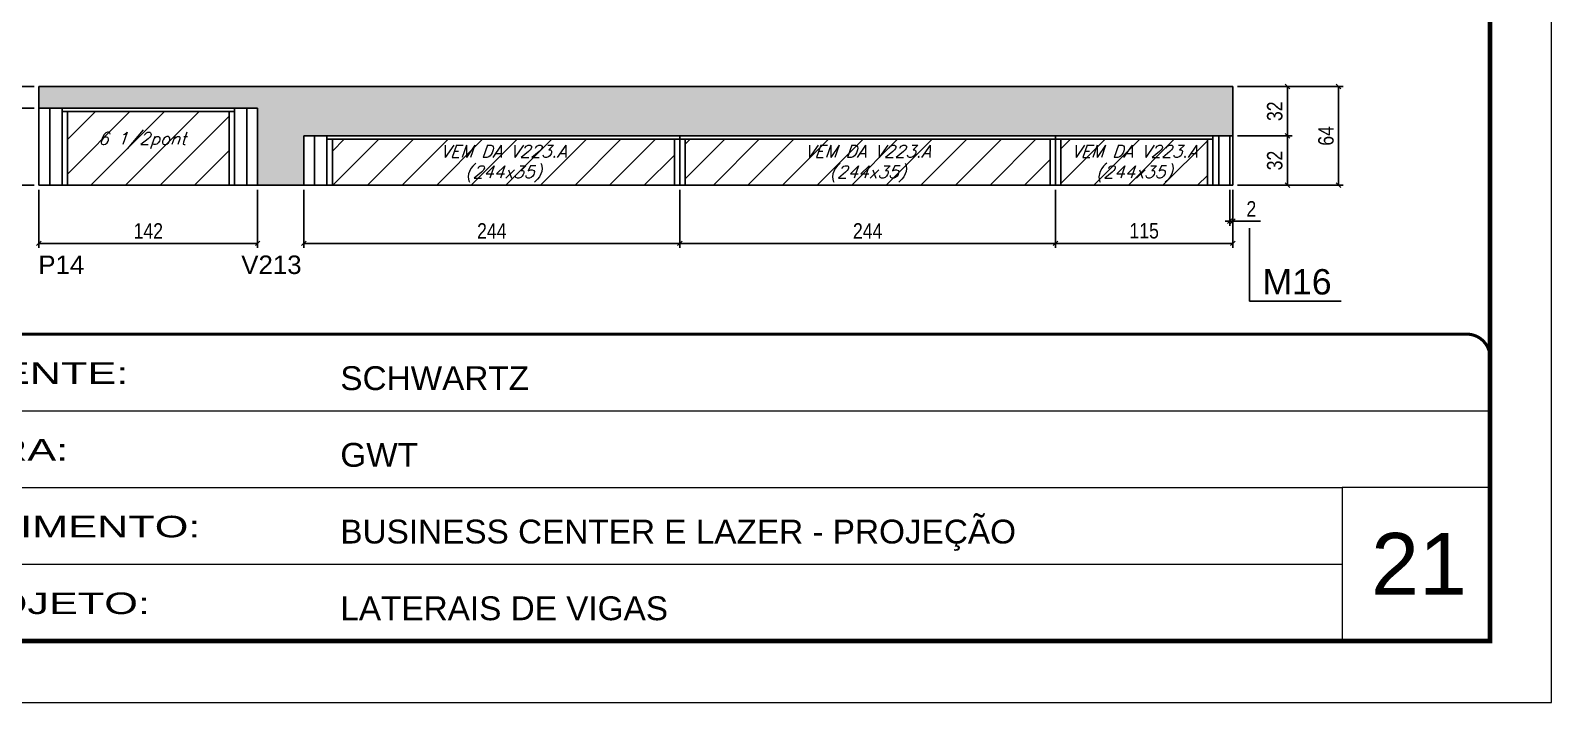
# Model space of a CAD drawing. Extents: x 13154 to 22413, y 1253 to 30260.
# Drawn here: x 13652 to 14639, y 23076 to 23513 of the extents above; entities that cross this region are included whole.
import ezdxf

# ---------------------------------------------------------------- set-up
doc = ezdxf.new("R2010")
doc.units = 0
doc.linetypes.add('CONTINUO', pattern=[0])
doc.linetypes.add('DASHED', pattern=[0.75, 0.5, -0.25])
for name, color, linetype in [('5', 5, 'Continuous'), ('COTA', 241, 'Continuous'), ('NOMENCLATURA', 7, 'Continuous'), ('Painéis', 200, 'Continuous'), ('SARR_2.2x7', 40, 'Continuous'), ('SARR_3.5x7', 81, 'Continuous'), ('texto', 7, 'Continuous')]:
    doc.layers.add(name, color=color, linetype=linetype)
for name, color, linetype, lineweight in [('CARIMBO', 255, 'Continuous', 9), ('Folhas', 255, 'Continuous', 9), ('Hachura', 251, 'Continuous', 9), ('SARRAFO DE PRESSAO', 251, 'DASHED', 9)]:
    doc.layers.add(name, color=color, linetype=linetype, lineweight=lineweight)
doc.styles.add('ARIAL', font='arial.ttf')
doc.styles.add('COTA TECNICA', font='techl___.ttf', dxfattribs={"height": 10})
doc.styles.add('Romans', font='romans.shx')
doc.styles.get("Standard").update_dxf_attribs({"font": 'arial.ttf'})
doc.styles.add('Tecnologia', font='')
doc.styles.get('Tecnologia').set_extended_font_data('Forgotten Futurist')
doc.dimstyles.new('PAINEL', dxfattribs={"dimtxt": 10, "dimasz": 3, "dimexe": 3, "dimexo": 3, "dimgap": 3, "dimtad": 1, "dimdec": 1, "dimzin": 12, "dimdsep": 46, "dimtxsty": 'COTA TECNICA', "dimblk1": 'OBLIQUE', "dimblk2": 'OBLIQUE', "dimsah": 1, "dimcen": 0.9, "dimclrd": 4, "dimclre": 4, "dimclrt": 240, "dimadec": 1, "dimazin": 3, "dimtfac": 1, "dimtdec": 1, "dimtmove": 0, "dimatfit": 3, "dimfxl": 1, "dimtolj": 1, "dimtzin": 12, "dimarcsym": 0})

# ---------------------------------------------------------------- blocks, each defined once
blk = doc.blocks.new('9999999999')
at = {"color": 30, "linetype": 'CONTINUO'}
for p, q in [((98564.56, 34379.64), (99583.98, 34379.64)), ((98564.56, 34329.83), (99487.98, 34329.83)), ((99583.98, 34329.83), (99487.98, 34329.83)), ((99487.98, 34329.83), (99487.98, 34230.21)), ((98564.56, 34280.02), (99487.98, 34280.02))]:
    blk.add_line(p, q, dxfattribs=at)
at = {"color": 30, "linetype": 'CONTINUO', "const_width": 2}
blk.add_lwpolyline([(99583.98, 34230.21), (99583.98, 34414.45, 0.414214), (99568.98, 34429.45), (98228.98, 34429.45, 0.414214), (98213.98, 34414.45), (98213.98, 34245.21, 0.414214), (98228.98, 34230.21), (99583.98, 34230.21)], format="xyb", dxfattribs=at)
at = {"layer": 'Folhas'}
blk.add_lwpolyline([(98138.98, 34190.21), (99623.98, 34190.21), (99623.98, 35240.21), (98138.98, 35240.21)], close=True, dxfattribs=at)
at = {"layer": 'Folhas', "color": 30, "const_width": 3}
blk.add_lwpolyline([(98213.98, 34230.21), (99583.98, 34230.21), (99583.98, 35200.21), (98213.98, 35200.21)], close=True, dxfattribs=at)
at = {"color": 7, "linetype": 'Continuous', "ltscale": 5, "style": 'ARIAL'}
for s, height, p in [('SCHWARTZ', 15.483, (98837.68, 34393.13)), ('GWT', 15.483, (98837.68, 34343.32)), ('BUSINESS CENTER E LAZER - PROJEÇÃO', 15.4829, (98837.68, 34293.51)), ('LATERAIS DE VIGAS', 15.4829, (98837.68, 34243.7))]:
    blk.add_text(s, height=height, dxfattribs=at).set_placement(p)
at = {"layer": 'Folhas', "color": 7, "style": 'Tecnologia', "width": 1.5}
for s, p in [('CLIENTE:', (98573.65, 34397.17)), ('OBRA:', (98573.65, 34347.31)), ('PAVIMENTO:', (98573.65, 34297.5)), ('PROJETO:', (98573.65, 34247.69))]:
    blk.add_text(s, height=14, dxfattribs=at).set_placement(p)
blk = doc.blocks.new('_Oblique')
at = {"color": 0, "linetype": 'ByBlock', "lineweight": -2}
blk.add_line((-0.5, -0.5), (0.5, 0.5), dxfattribs=at)
blk = doc.blocks.new('*D150')
at = {"layer": 'COTA', "color": 4, "linetype": 'ByBlock', "lineweight": -2, "transparency": 16777216}
for p, q in [((13654.41, 23462.27), (13637.61, 23462.27)), ((13640.61, 23462.27), (13640.61, 23412.27)), ((13654.41, 23412.27), (13637.61, 23412.27))]:
    blk.add_line(p, q, dxfattribs=at)
at = {"layer": 'Defpoints', "color": 0, "linetype": 'ByBlock', "transparency": 16777216}
for p in [(13657.41, 23462.27), (13640.61, 23412.27), (13657.41, 23412.27)]:
    blk.add_point(p, dxfattribs=at)
at = {"layer": 'COTA', "color": 4, "linetype": 'ByBlock', "lineweight": -2, "transparency": 16777216, "xscale": 3, "yscale": 3, "zscale": 3}
for p, rotation in [((13640.61, 23462.27), 90), ((13640.61, 23412.27), 270)]:
    blk.add_blockref('_Oblique', p, dxfattribs=dict(at, rotation=rotation))
at = {"layer": 'COTA', "color": 240, "linetype": 'ByBlock', "transparency": 16777216, "insert": (13632.5, 23437.27), "char_height": 10, "attachment_point": 5, "rotation": 90, "style": 'COTA TECNICA'}
blk.add_mtext('\\A1;50', dxfattribs=at)
blk = doc.blocks.new('*D1034')
at = {"layer": 'COTA', "color": 4, "linetype": 'ByBlock', "lineweight": -2, "transparency": 16777216}
for p, q in [((13640.61, 23476.27), (13640.61, 23495.38)), ((13654.41, 23476.27), (13637.61, 23476.27)), ((13640.61, 23462.27), (13640.61, 23476.27)), ((13654.41, 23462.27), (13637.61, 23462.27))]:
    blk.add_line(p, q, dxfattribs=at)
at = {"layer": 'Defpoints', "color": 0, "linetype": 'ByBlock', "transparency": 16777216}
for p in [(13640.61, 23476.27), (13657.41, 23476.27), (13657.41, 23462.27)]:
    blk.add_point(p, dxfattribs=at)
at = {"layer": 'COTA', "color": 4, "linetype": 'ByBlock', "lineweight": -2, "transparency": 16777216, "xscale": 3, "yscale": 3, "zscale": 3}
for p, rotation in [((13640.61, 23476.27), 90), ((13640.61, 23462.27), 270)]:
    blk.add_blockref('_Oblique', p, dxfattribs=dict(at, rotation=rotation))
at = {"layer": 'COTA', "color": 240, "linetype": 'ByBlock', "transparency": 16777216, "insert": (13632.54, 23487.33), "char_height": 10, "attachment_point": 5, "rotation": 90, "style": 'COTA TECNICA'}
blk.add_mtext('\\A1;14', dxfattribs=at)
blk = doc.blocks.new('*D1054')
at = {"layer": 'COTA', "color": 4, "linetype": 'ByBlock', "lineweight": -2, "transparency": 16777216}
for p, q in [((13657.41, 23409.27), (13657.41, 23371.51)), ((13799.41, 23409.27), (13799.41, 23371.51)), ((13657.41, 23374.51), (13799.41, 23374.51))]:
    blk.add_line(p, q, dxfattribs=at)
at = {"layer": 'Defpoints', "color": 0, "linetype": 'ByBlock', "transparency": 16777216}
for p in [(13657.41, 23412.27), (13799.41, 23412.27), (13799.41, 23374.51)]:
    blk.add_point(p, dxfattribs=at)
at = {"layer": 'COTA', "color": 4, "linetype": 'ByBlock', "lineweight": -2, "transparency": 16777216, "xscale": 3, "yscale": 3, "zscale": 3, "rotation": 180}
blk.add_blockref('_Oblique', (13657.41, 23374.51), dxfattribs=at)
at = {"layer": 'COTA', "color": 4, "linetype": 'ByBlock', "lineweight": -2, "transparency": 16777216, "xscale": 3, "yscale": 3, "zscale": 3}
blk.add_blockref('_Oblique', (13799.41, 23374.51), dxfattribs=at)
at = {"layer": 'COTA', "color": 240, "linetype": 'ByBlock', "transparency": 16777216, "insert": (13728.41, 23382.58), "char_height": 10, "attachment_point": 5, "style": 'COTA TECNICA'}
blk.add_mtext('\\A1;142', dxfattribs=at)
blk = doc.blocks.new('*D1055')
at = {"layer": 'COTA', "color": 4, "linetype": 'ByBlock', "lineweight": -2, "transparency": 16777216}
for p, q in [((14435.41, 23444.27), (14470.92, 23444.27)), ((14467.92, 23444.27), (14467.92, 23412.27)), ((14435.41, 23412.27), (14470.92, 23412.27))]:
    blk.add_line(p, q, dxfattribs=at)
at = {"layer": 'Defpoints', "color": 0, "linetype": 'ByBlock', "transparency": 16777216}
for p in [(14432.41, 23444.27), (14432.41, 23412.27), (14467.92, 23412.27)]:
    blk.add_point(p, dxfattribs=at)
at = {"layer": 'COTA', "color": 4, "linetype": 'ByBlock', "lineweight": -2, "transparency": 16777216, "xscale": 3, "yscale": 3, "zscale": 3}
for p, rotation in [((14467.92, 23444.27), 90), ((14467.92, 23412.27), 270)]:
    blk.add_blockref('_Oblique', p, dxfattribs=dict(at, rotation=rotation))
at = {"layer": 'COTA', "color": 240, "linetype": 'ByBlock', "transparency": 16777216, "insert": (14459.7, 23428.27), "char_height": 10, "attachment_point": 5, "rotation": 90, "style": 'COTA TECNICA'}
blk.add_mtext('\\A1;32', dxfattribs=at)
blk = doc.blocks.new('*D1056')
at = {"layer": 'COTA', "color": 4, "linetype": 'ByBlock', "lineweight": -2, "transparency": 16777216}
for p, q in [((14430.41, 23409.27), (14430.41, 23385.92)), ((14432.41, 23409.27), (14432.41, 23385.92)), ((14430.41, 23388.92), (14427.41, 23388.92)), ((14430.41, 23388.92), (14432.41, 23388.92)), ((14432.41, 23388.92), (14450.52, 23388.92))]:
    blk.add_line(p, q, dxfattribs=at)
at = {"layer": 'Defpoints', "color": 0, "linetype": 'ByBlock', "transparency": 16777216}
for p in [(14430.41, 23412.27), (14432.41, 23412.27), (14432.41, 23388.92)]:
    blk.add_point(p, dxfattribs=at)
at = {"layer": 'COTA', "color": 4, "linetype": 'ByBlock', "lineweight": -2, "transparency": 16777216, "xscale": 3, "yscale": 3, "zscale": 3}
blk.add_blockref('_Oblique', (14430.41, 23388.92), dxfattribs=at)
at = {"layer": 'COTA', "color": 4, "linetype": 'ByBlock', "lineweight": -2, "transparency": 16777216, "xscale": 3, "yscale": 3, "zscale": 3, "rotation": 180}
blk.add_blockref('_Oblique', (14432.41, 23388.92), dxfattribs=at)
at = {"layer": 'COTA', "color": 240, "linetype": 'ByBlock', "transparency": 16777216, "insert": (14444.47, 23396.92), "char_height": 10, "attachment_point": 5, "style": 'COTA TECNICA'}
blk.add_mtext('\\A1;2', dxfattribs=at)
blk = doc.blocks.new('*D1057')
at = {"layer": 'COTA', "color": 4, "linetype": 'ByBlock', "lineweight": -2, "transparency": 16777216}
for p, q in [((13829.41, 23409.27), (13829.41, 23371.51)), ((14073.41, 23409.27), (14073.41, 23371.51)), ((13829.41, 23374.51), (14073.41, 23374.51))]:
    blk.add_line(p, q, dxfattribs=at)
at = {"layer": 'Defpoints', "color": 0, "linetype": 'ByBlock', "transparency": 16777216}
for p in [(13829.41, 23412.27), (14073.41, 23412.27), (14073.41, 23374.51)]:
    blk.add_point(p, dxfattribs=at)
at = {"layer": 'COTA', "color": 4, "linetype": 'ByBlock', "lineweight": -2, "transparency": 16777216, "xscale": 3, "yscale": 3, "zscale": 3, "rotation": 180}
blk.add_blockref('_Oblique', (13829.41, 23374.51), dxfattribs=at)
at = {"layer": 'COTA', "color": 4, "linetype": 'ByBlock', "lineweight": -2, "transparency": 16777216, "xscale": 3, "yscale": 3, "zscale": 3}
blk.add_blockref('_Oblique', (14073.41, 23374.51), dxfattribs=at)
at = {"layer": 'COTA', "color": 240, "linetype": 'ByBlock', "transparency": 16777216, "insert": (13951.41, 23382.58), "char_height": 10, "attachment_point": 5, "style": 'COTA TECNICA'}
blk.add_mtext('\\A1;244', dxfattribs=at)
blk = doc.blocks.new('*D1058')
at = {"layer": 'COTA', "color": 4, "linetype": 'ByBlock', "lineweight": -2, "transparency": 16777216}
for p, q in [((14073.41, 23409.27), (14073.41, 23371.51)), ((14317.41, 23409.27), (14317.41, 23371.51)), ((14073.41, 23374.51), (14317.41, 23374.51))]:
    blk.add_line(p, q, dxfattribs=at)
at = {"layer": 'Defpoints', "color": 0, "linetype": 'ByBlock', "transparency": 16777216}
for p in [(14073.41, 23412.27), (14317.41, 23412.27), (14317.41, 23374.51)]:
    blk.add_point(p, dxfattribs=at)
at = {"layer": 'COTA', "color": 4, "linetype": 'ByBlock', "lineweight": -2, "transparency": 16777216, "xscale": 3, "yscale": 3, "zscale": 3, "rotation": 180}
blk.add_blockref('_Oblique', (14073.41, 23374.51), dxfattribs=at)
at = {"layer": 'COTA', "color": 4, "linetype": 'ByBlock', "lineweight": -2, "transparency": 16777216, "xscale": 3, "yscale": 3, "zscale": 3}
blk.add_blockref('_Oblique', (14317.41, 23374.51), dxfattribs=at)
at = {"layer": 'COTA', "color": 240, "linetype": 'ByBlock', "transparency": 16777216, "insert": (14195.41, 23382.58), "char_height": 10, "attachment_point": 5, "style": 'COTA TECNICA'}
blk.add_mtext('\\A1;244', dxfattribs=at)
blk = doc.blocks.new('*D1059')
at = {"layer": 'COTA', "color": 4, "linetype": 'ByBlock', "lineweight": -2, "transparency": 16777216}
for p, q in [((14317.41, 23409.27), (14317.41, 23371.51)), ((14432.41, 23409.27), (14432.41, 23371.51)), ((14317.41, 23374.51), (14432.41, 23374.51))]:
    blk.add_line(p, q, dxfattribs=at)
at = {"layer": 'Defpoints', "color": 0, "linetype": 'ByBlock', "transparency": 16777216}
for p in [(14317.41, 23412.27), (14432.41, 23412.27), (14432.41, 23374.51)]:
    blk.add_point(p, dxfattribs=at)
at = {"layer": 'COTA', "color": 4, "linetype": 'ByBlock', "lineweight": -2, "transparency": 16777216, "xscale": 3, "yscale": 3, "zscale": 3, "rotation": 180}
blk.add_blockref('_Oblique', (14317.41, 23374.51), dxfattribs=at)
at = {"layer": 'COTA', "color": 4, "linetype": 'ByBlock', "lineweight": -2, "transparency": 16777216, "xscale": 3, "yscale": 3, "zscale": 3}
blk.add_blockref('_Oblique', (14432.41, 23374.51), dxfattribs=at)
at = {"layer": 'COTA', "color": 240, "linetype": 'ByBlock', "transparency": 16777216, "insert": (14374.91, 23382.62), "char_height": 10, "attachment_point": 5, "style": 'COTA TECNICA'}
blk.add_mtext('\\A1;115', dxfattribs=at)
blk = doc.blocks.new('*D1060')
at = {"layer": 'COTA', "color": 4, "linetype": 'ByBlock', "lineweight": -2, "transparency": 16777216}
for p, q in [((14435.41, 23476.27), (14470.92, 23476.27)), ((14467.92, 23444.27), (14467.92, 23476.27)), ((14435.41, 23444.27), (14470.92, 23444.27))]:
    blk.add_line(p, q, dxfattribs=at)
at = {"layer": 'Defpoints', "color": 0, "linetype": 'ByBlock', "transparency": 16777216}
for p in [(14432.41, 23476.27), (14467.92, 23476.27), (14432.41, 23444.27)]:
    blk.add_point(p, dxfattribs=at)
at = {"layer": 'COTA', "color": 4, "linetype": 'ByBlock', "lineweight": -2, "transparency": 16777216, "xscale": 3, "yscale": 3, "zscale": 3}
for p, rotation in [((14467.92, 23476.27), 90), ((14467.92, 23444.27), 270)]:
    blk.add_blockref('_Oblique', p, dxfattribs=dict(at, rotation=rotation))
at = {"layer": 'COTA', "color": 240, "linetype": 'ByBlock', "transparency": 16777216, "insert": (14459.7, 23460.27), "char_height": 10, "attachment_point": 5, "rotation": 90, "style": 'COTA TECNICA'}
blk.add_mtext('\\A1;32', dxfattribs=at)
blk = doc.blocks.new('*D1061')
at = {"layer": 'COTA', "color": 4, "linetype": 'ByBlock', "lineweight": -2, "transparency": 16777216}
for p, q in [((14435.41, 23476.27), (14504.08, 23476.27)), ((14501.08, 23412.27), (14501.08, 23476.27)), ((14435.41, 23412.27), (14504.08, 23412.27))]:
    blk.add_line(p, q, dxfattribs=at)
at = {"layer": 'Defpoints', "color": 0, "linetype": 'ByBlock', "transparency": 16777216}
for p in [(14432.41, 23476.27), (14501.08, 23476.27), (14432.41, 23412.27)]:
    blk.add_point(p, dxfattribs=at)
at = {"layer": 'COTA', "color": 4, "linetype": 'ByBlock', "lineweight": -2, "transparency": 16777216, "xscale": 3, "yscale": 3, "zscale": 3}
for p, rotation in [((14501.08, 23476.27), 90), ((14501.08, 23412.27), 270)]:
    blk.add_blockref('_Oblique', p, dxfattribs=dict(at, rotation=rotation))
at = {"layer": 'COTA', "color": 240, "linetype": 'ByBlock', "transparency": 16777216, "insert": (14492.97, 23444.27), "char_height": 10, "attachment_point": 5, "rotation": 90, "style": 'COTA TECNICA'}
blk.add_mtext('\\A1;64', dxfattribs=at)

msp = doc.modelspace()

# ---------------------------------------------------------------- hatches: boundary and pattern name
at = {"layer": 'COTA', "linetype": 'ByBlock'}
h = msp.add_hatch(dxfattribs=at)
h.set_pattern_fill('AR-CONC', color=256, scale=0.03)
h.set_pattern_definition([(50, (-115866.6203, -5338.496), (5.46554007, -0.47817257), [0.5715, -6.2865]), (355, (-115866.62, -5338.496), (-1.05730264, 5.73170536), [0.4572, -5.02921753]), (100.4514447, (-115866.165, -5338.536), (4.40823741, 5.25353256), [0.48570026, -5.34270734]), (46.1842, (-115866.62, -5336.972), (8.13237123, -1.26126984), [0.85725, -9.42975]), (96.6355576, (-115865.9426, -5337.077), (7.122124, 7.42278374), [0.7285507, -8.01406824]), (351.184151, (-115866.62, -5336.972), (7.122124, 7.42278374), [0.685799, -7.54379196]), (21, (-115865.8583, -5337.353), (4.54843174, -3.06795595), [0.5715, -6.2865]), (326, (-115865.858, -5337.353), (1.85406085, 5.52563898), [0.4572, -5.0292]), (71.451445, (-115865.479, -5337.6087), (6.40249258, 2.45768307), [0.48570026, -5.34269813]), (37.5, (-115866.6203, -5338.496), (0.092658098, 2.536651166), [0, -4.96824, 0, -5.1054, 0, -5.04825]), (7.5, (-115866.6203, -5338.496), (2.004589875, 3.005417245), [0, -2.91084, 0, -4.85394, 0, -1.92405]), (327.5, (-115868.3195, -5338.496), (4.067717855, -0.17186232), [0, -1.905, 0, -5.9436, 0, -7.8867]), (317.5, (-115869.0815, -5338.496), (4.44387544, 0.76279473), [0, -2.4765, 0, -3.94716, 0, -5.6007])])
h.paths.add_polyline_path([(13657.41, 23476.27), (13657.41, 23462.27), (13799.41, 23462.27), (13799.41, 23412.27), (13829.41, 23412.27), (13829.41, 23444.27), (14432.41, 23444.27), (14432.41, 23476.27)])
at = {"layer": 'Hachura', "linetype": 'ByBlock'}
h = msp.add_hatch(dxfattribs=at)
h.set_pattern_fill('ANSI31', color=256, scale=5)
h.paths.add_polyline_path([(13780.91, 23412.27), (13780.91, 23460.07), (13675.91, 23460.07), (13675.91, 23412.27)])
h = msp.add_hatch(dxfattribs=at)
h.set_pattern_fill('ANSI31', color=256, scale=5)
h.paths.add_polyline_path([(14069.91, 23412.27), (14069.91, 23442.07), (13847.91, 23442.07), (13847.91, 23412.27)])
h.paths.add_polyline_path([(14076.91, 23442.07), (14076.91, 23412.27), (14313.91, 23412.27), (14313.91, 23442.07)])
h.paths.add_polyline_path([(14415.91, 23412.27), (14415.91, 23442.07), (14320.91, 23442.07), (14320.91, 23412.27)])

# ---------------------------------------------------------------- linework, layer by layer
at = {"layer": 'COTA', "linetype": 'ByBlock'}
for p, q in [((13657.41, 23462.27), (13657.41, 23476.27)), ((13657.41, 23476.27), (14432.41, 23476.27)), ((14432.41, 23444.27), (14432.41, 23476.27)), ((13799.41, 23412.27), (13829.41, 23412.27))]:
    msp.add_line(p, q, dxfattribs=at)
at = {"layer": 'NOMENCLATURA', "linetype": 'Continuous'}
for p in [(14443.23, 23384.46), (14502.73, 23336.86)]:
    msp.add_line(p, (14443.23, 23336.86), dxfattribs=at)
at = {"layer": 'Painéis', "linetype": 'Continuous'}
for p, q in [((13799.41, 23462.27), (13657.41, 23462.27)), ((13657.41, 23462.27), (13657.41, 23412.27)), ((13799.41, 23412.27), (13799.41, 23462.27)), ((14432.41, 23444.27), (13829.41, 23444.27)), ((13829.41, 23412.27), (13829.41, 23444.27)), ((14073.41, 23412.27), (14073.41, 23444.27)), ((14317.41, 23412.27), (14317.41, 23444.27)), ((14430.41, 23412.27), (14430.41, 23444.27)), ((14432.41, 23412.27), (14432.41, 23444.27)), ((13657.41, 23412.27), (13799.41, 23412.27)), ((13829.41, 23412.27), (14432.41, 23412.27))]:
    msp.add_line(p, q, dxfattribs=at)
at = {"layer": 'SARR_2.2x7', "linetype": 'Continuous'}
for p, q in [((13664.41, 23462.27), (13664.41, 23412.27)), ((13784.41, 23460.07), (13672.41, 23460.07)), ((13792.41, 23462.27), (13792.41, 23412.27)), ((13836.41, 23444.27), (13836.41, 23412.27)), ((14423.41, 23412.27), (14423.41, 23444.27)), ((13844.41, 23442.07), (14073.41, 23442.07)), ((14317.41, 23442.07), (14073.41, 23442.07)), ((14419.41, 23442.07), (14317.41, 23442.07))]:
    msp.add_line(p, q, dxfattribs=at)
at = {"layer": 'SARR_3.5x7'}
for p, q in [((13672.41, 23462.27), (13672.41, 23412.27)), ((13675.91, 23460.07), (13675.91, 23412.27)), ((13780.91, 23460.07), (13780.91, 23412.27)), ((13784.41, 23462.27), (13784.41, 23412.27)), ((13844.41, 23412.27), (13844.41, 23444.27)), ((14419.41, 23444.27), (14419.41, 23412.27)), ((13847.91, 23442.07), (13847.91, 23412.27)), ((14069.91, 23442.07), (14069.91, 23412.27)), ((14076.91, 23442.07), (14076.91, 23412.27)), ((14313.91, 23442.07), (14313.91, 23412.27)), ((14320.91, 23442.07), (14320.91, 23412.27)), ((14415.91, 23442.07), (14415.91, 23412.27))]:
    msp.add_line(p, q, dxfattribs=at)

# ---------------------------------------------------------------- block references
at = {"layer": 'SARRAFO DE PRESSAO', "color": 6, "linetype": 'ByBlock'}
msp.add_blockref('9999999999', (-84984.6, -11113.91), dxfattribs=at)

# ---------------------------------------------------------------- texts
at = {"layer": '5', "linetype": 'Continuous'}
for s, p in [('P14', (13657.02, 23354.61)), ('V213', (13788.76, 23354.61))]:
    msp.add_text(s, height=12, rotation=359.99996, dxfattribs=at).set_placement(p)
at = {"layer": 'CARIMBO', "style": 'ARIAL'}
msp.add_text('21', height=40, dxfattribs=at).set_placement((14522.24, 23146.44))
at = {"layer": 'NOMENCLATURA', "linetype": 'Continuous'}
msp.add_text('M16', height=16.5, dxfattribs=at).set_placement((14451.73, 23341.29))
at = {"layer": 'texto', "color": 2, "char_height": 8, "attachment_point": 5, "style": 'Romans'}
for s, insert in [('{\\Q19;\\C256;6 1/2pont}', (13724.41, 23441.27)), ('{\\Q19;\\C256;VEM DA V223.A^J(244x35)}', (13958.91, 23426.27)), ('{\\Q19;\\C256;VEM DA V223.A^J(244x35)}', (14195.41, 23426.27)), ('{\\Q19;\\C256;VEM DA V223.A^J(244x35)}', (14368.41, 23426.27))]:
    msp.add_mtext(s, dxfattribs=dict(at, insert=insert))

# ---------------------------------------------------------------- dimensions: what is measured, and where the dimension line sits
at = {"layer": 'COTA', "linetype": 'ByBlock'}
for base, p1, p2, picture, middle in [((13640.61, 23476.27), (13657.41, 23462.27), (13657.41, 23476.27), '*D1034', (13632.54, 23487.33)), ((14467.92, 23476.27), (14432.41, 23444.27), (14432.41, 23476.27), '*D1060', (14459.7, 23460.27)), ((14501.08, 23476.27), (14432.41, 23412.27), (14432.41, 23476.27), '*D1061', (14492.97, 23444.27)), ((13640.61, 23412.27), (13657.41, 23462.27), (13657.41, 23412.27), '*D150', (13632.5, 23437.27)), ((14467.92, 23412.27), (14432.41, 23444.27), (14432.41, 23412.27), '*D1055', (14459.7, 23428.27))]:
    dim = msp.add_linear_dim(base=base, p1=p1, p2=p2, angle=90, dimstyle='PAINEL', dxfattribs=at)
    dim.commit()
    dim.dimension.update_dxf_attribs({"geometry": picture, "text_midpoint": middle})
for base, p1, p2, picture, middle in [((13799.41, 23374.51), (13657.41, 23412.27), (13799.41, 23412.27), '*D1054', (13728.41, 23382.58)), ((14073.41, 23374.51), (13829.41, 23412.27), (14073.41, 23412.27), '*D1057', (13951.41, 23382.58)), ((14432.41, 23388.92), (14430.41, 23412.27), (14432.41, 23412.27), '*D1056', (14444.47, 23396.92))]:
    dim = msp.add_linear_dim(base=base, p1=p1, p2=p2, dimstyle='PAINEL', dxfattribs=at)
    dim.commit()
    dim.dimension.update_dxf_attribs({"geometry": picture, "text_midpoint": middle})
for base, p1, p2, picture, middle in [((14317.41, 23374.51), (14073.41, 23412.27), (14317.41, 23412.27), '*D1058', (14195.41, 23382.58)), ((14432.41, 23374.51), (14317.41, 23412.27), (14432.41, 23412.27), '*D1059', (14374.91, 23382.62))]:
    dim = msp.add_linear_dim(base=base, p1=p1, p2=p2, dimstyle='PAINEL', override={"dimtmove": 1}, dxfattribs=at)
    dim.commit()
    dim.dimension.update_dxf_attribs({"geometry": picture, "text_midpoint": middle})

doc.saveas('drawing.dxf')
